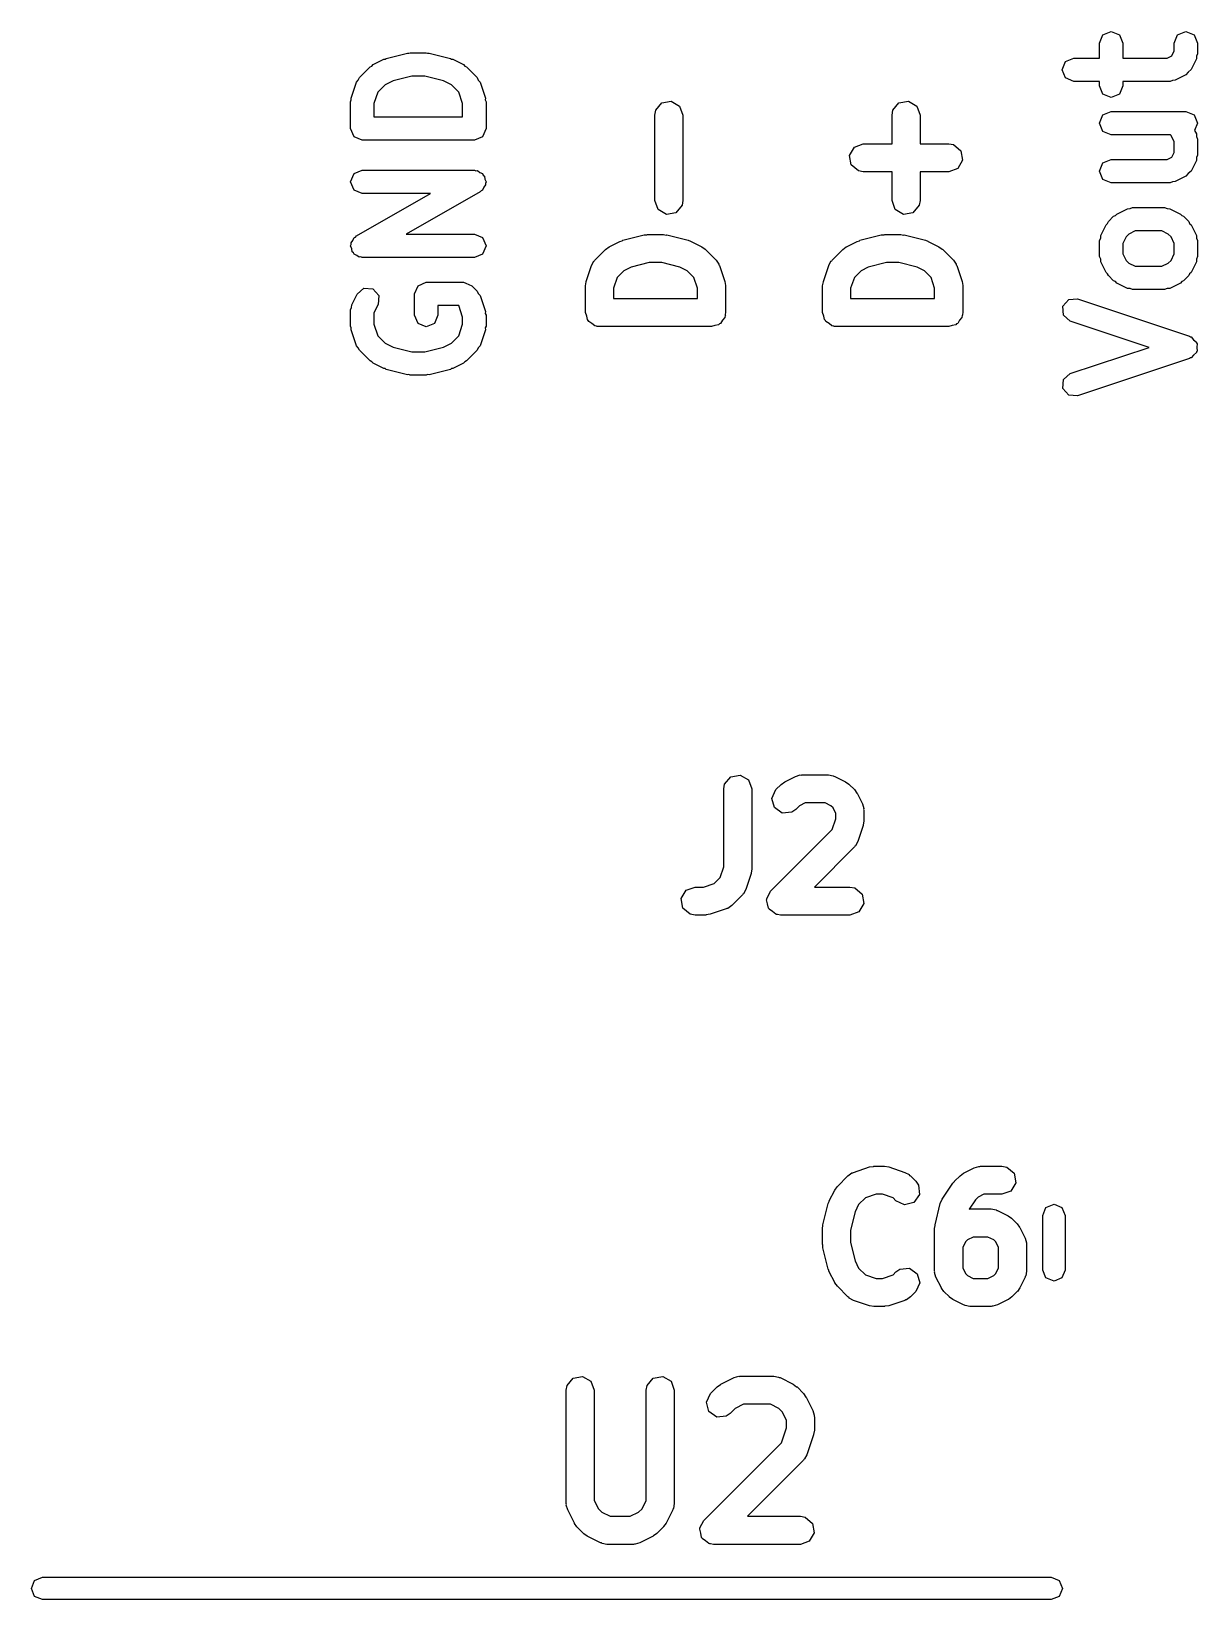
# Model space of a CAD drawing. Extents: x 83.4 to 116.6, y -116.7 to -83.2.
# Drawn here: x 96.02 to 102.26, y -91.61 to -83.22 of the extents above; entities that cross this region are included whole.
import ezdxf

# ---------------------------------------------------------------- set-up
doc = ezdxf.new("R2010")
doc.units = 0
doc.layers.add('BLACK', color=7, linetype='CONTINUOUS')

msp = doc.modelspace()

# ---------------------------------------------------------------- linework, layer by layer
at = {"layer": 'BLACK', "linetype": 'CONTINUOUS'}
for p, q in [((101.737, -83.2799), (101.755, -83.2357)), ((101.755, -83.2357), (101.799, -83.2174)), ((101.799, -83.2174), (101.844, -83.2357)), ((101.844, -83.2357), (101.862, -83.2799)), ((102.137, -83.2799), (102.155, -83.2357)), ((102.155, -83.2357), (102.199, -83.2174)), ((102.199, -83.2174), (102.244, -83.2357)), ((102.244, -83.2357), (102.262, -83.2799)), ((97.9171, -83.3621), (98.0314, -83.3335)), ((98.0314, -83.3335), (98.0393, -83.3347)), ((98.0393, -83.3347), (98.0466, -83.3317)), ((98.0466, -83.3317), (98.1323, -83.3317)), ((98.1323, -83.3317), (98.1396, -83.3347)), ((98.1396, -83.3347), (98.1475, -83.3335)), ((98.1475, -83.3335), (98.2618, -83.3621)), ((101.737, -83.3602), (101.737, -83.2799)), ((101.862, -83.2799), (101.862, -83.3602)), ((102.124, -83.3476), (102.137, -83.3223)), ((102.137, -83.3223), (102.137, -83.2799)), ((102.262, -83.337), (102.256, -83.3505)), ((102.262, -83.2799), (102.262, -83.337)), ((97.7738, -83.4643), (97.831, -83.4071)), ((97.831, -83.4071), (97.8405, -83.4032)), ((97.8405, -83.4032), (97.8472, -83.3954)), ((97.8472, -83.3954), (97.9044, -83.3668)), ((97.9044, -83.3668), (97.9114, -83.3663)), ((97.9114, -83.3663), (97.9171, -83.3621)), ((98.2618, -83.3621), (98.2675, -83.3663)), ((98.2675, -83.3663), (98.2745, -83.3668)), ((98.2745, -83.3668), (98.3317, -83.3954)), ((98.3317, -83.3954), (98.3384, -83.4032)), ((98.3384, -83.4032), (98.3479, -83.4071)), ((98.3479, -83.4071), (98.4051, -83.4643)), ((101.537, -83.4227), (101.555, -83.3785)), ((101.555, -83.4669), (101.537, -83.4227)), ((101.555, -83.3785), (101.599, -83.3602)), ((101.599, -83.3602), (101.737, -83.3602)), ((101.862, -83.3602), (102.099, -83.3602)), ((102.099, -83.3602), (102.124, -83.3476)), ((102.227, -83.4221), (102.212, -83.4351)), ((102.255, -83.365), (102.227, -83.4221)), ((102.256, -83.3505), (102.255, -83.365)), ((97.7302, -83.5744), (97.7587, -83.4887)), ((97.7587, -83.4887), (97.7683, -83.4777)), ((97.7683, -83.4777), (97.7738, -83.4643)), ((97.9122, -83.5027), (97.8726, -83.5422)), ((97.9541, -83.4817), (97.9122, -83.5027)), ((98.0543, -83.4567), (97.9541, -83.4817)), ((98.1246, -83.4567), (98.0543, -83.4567)), ((98.2248, -83.4817), (98.1246, -83.4567)), ((98.2667, -83.5027), (98.2248, -83.4817)), ((98.3063, -83.5422), (98.2667, -83.5027)), ((98.4051, -83.4643), (98.4106, -83.4777)), ((98.4106, -83.4777), (98.4202, -83.4887)), ((98.4202, -83.4887), (98.4487, -83.5744)), ((101.599, -83.4852), (101.555, -83.4669)), ((101.737, -83.4852), (101.599, -83.4852)), ((101.737, -83.5084), (101.737, -83.4852)), ((102.114, -83.4852), (101.862, -83.4852)), ((101.862, -83.4852), (101.862, -83.5084)), ((102.127, -83.4797), (102.114, -83.4852)), ((102.142, -83.4786), (102.127, -83.4797)), ((102.199, -83.4501), (102.142, -83.4786)), ((102.212, -83.4351), (102.199, -83.4501)), ((97.727, -83.5942), (97.7309, -83.5847)), ((97.7309, -83.5847), (97.7302, -83.5744)), ((97.8726, -83.5422), (97.852, -83.6043)), ((98.327, -83.6043), (98.3063, -83.5422)), ((98.4487, -83.5744), (98.448, -83.5847)), ((98.448, -83.5847), (98.452, -83.5942)), ((101.755, -83.5526), (101.737, -83.5084)), ((101.799, -83.5709), (101.755, -83.5526)), ((101.844, -83.5526), (101.799, -83.5709)), ((101.862, -83.5084), (101.844, -83.5526)), ((97.727, -83.737), (97.727, -83.5942)), ((97.852, -83.6043), (97.852, -83.6745)), ((97.852, -83.6745), (98.327, -83.6745)), ((98.327, -83.6745), (98.327, -83.6043)), ((98.452, -83.5942), (98.452, -83.737)), ((99.3559, -83.6656), (99.3604, -83.6399)), ((99.3559, -84.1227), (99.3559, -83.6656)), ((99.3604, -83.6399), (99.3934, -83.6006)), ((99.3934, -83.6006), (99.4439, -83.5917)), ((99.4439, -83.5917), (99.4883, -83.6174)), ((99.4883, -83.6174), (99.5059, -83.6656)), ((99.5059, -83.6656), (99.5059, -84.1227)), ((100.626, -83.6656), (100.63, -83.6399)), ((100.626, -83.8192), (100.626, -83.6656)), ((100.63, -83.6399), (100.663, -83.6006)), ((100.663, -83.6006), (100.714, -83.5917)), ((100.714, -83.5917), (100.758, -83.6174)), ((100.758, -83.6174), (100.776, -83.6656)), ((100.776, -83.6656), (100.776, -83.8192)), ((101.737, -83.7084), (101.755, -83.6643)), ((101.755, -83.6643), (101.799, -83.6459)), ((101.799, -83.6459), (102.199, -83.6459)), ((102.199, -83.6459), (102.244, -83.6643)), ((102.244, -83.6643), (102.262, -83.7084)), ((97.7453, -83.7812), (97.727, -83.737)), ((98.452, -83.737), (98.4336, -83.7812)), ((101.755, -83.7526), (101.737, -83.7084)), ((101.799, -83.7709), (101.755, -83.7526)), ((102.262, -83.7084), (102.246, -83.7473)), ((102.246, -83.7473), (102.255, -83.7662)), ((97.7895, -83.7995), (97.7453, -83.7812)), ((98.3895, -83.7995), (97.7895, -83.7995)), ((98.4336, -83.7812), (98.3895, -83.7995)), ((100.398, -83.8811), (100.424, -83.8367)), ((100.424, -83.8367), (100.472, -83.8192)), ((100.472, -83.8192), (100.626, -83.8192)), ((100.776, -83.8192), (100.929, -83.8192)), ((100.929, -83.8192), (100.955, -83.8237)), ((100.955, -83.8237), (100.994, -83.8567)), ((102.116, -83.7709), (101.799, -83.7709)), ((102.12, -83.774), (102.116, -83.7709)), ((102.137, -83.8089), (102.12, -83.774)), ((102.137, -83.8651), (102.137, -83.8089)), ((102.255, -83.7662), (102.256, -83.7807)), ((102.256, -83.7807), (102.262, -83.7942)), ((102.262, -83.7942), (102.262, -83.8799)), ((100.407, -83.9317), (100.398, -83.8811)), ((101.003, -83.9072), (100.978, -83.9516)), ((100.994, -83.8567), (101.003, -83.9072)), ((101.737, -83.9656), (101.755, -83.9214)), ((101.755, -83.9214), (101.799, -83.9031)), ((101.799, -83.9031), (102.099, -83.9031)), ((102.099, -83.9031), (102.124, -83.8904)), ((102.124, -83.8904), (102.137, -83.8651)), ((102.255, -83.9078), (102.227, -83.965)), ((102.256, -83.8933), (102.255, -83.9078)), ((102.262, -83.8799), (102.256, -83.8933)), ((97.727, -84.0227), (97.7453, -83.9785)), ((97.7453, -83.9785), (97.7895, -83.9602)), ((97.7895, -83.9602), (98.3895, -83.9602)), ((98.3895, -83.9602), (98.3974, -83.9635)), ((98.3974, -83.9635), (98.4059, -83.9624)), ((98.4059, -83.9624), (98.4187, -83.9723)), ((98.4187, -83.9723), (98.4336, -83.9785)), ((98.4336, -83.9785), (98.4369, -83.9865)), ((98.4369, -83.9865), (98.4437, -83.9917)), ((98.4437, -83.9917), (98.4458, -84.0078)), ((98.4458, -84.0078), (98.452, -84.0227)), ((100.447, -83.9646), (100.407, -83.9317)), ((100.472, -83.9692), (100.447, -83.9646)), ((100.626, -83.9692), (100.472, -83.9692)), ((100.626, -84.1227), (100.626, -83.9692)), ((100.929, -83.9692), (100.776, -83.9692)), ((100.776, -83.9692), (100.776, -84.1227)), ((100.978, -83.9516), (100.929, -83.9692)), ((101.755, -84.0098), (101.737, -83.9656)), ((101.799, -84.0281), (101.755, -84.0098)), ((102.199, -83.9929), (102.142, -84.0215)), ((102.212, -83.978), (102.199, -83.9929)), ((102.227, -83.965), (102.212, -83.978)), ((97.7453, -84.0669), (97.727, -84.0227)), ((97.7895, -84.0852), (97.7453, -84.0669)), ((97.7584, -84.3113), (98.1541, -84.0852)), ((98.1541, -84.0852), (97.7895, -84.0852)), ((98.4205, -84.077), (98.0248, -84.3031)), ((98.4257, -84.0702), (98.4205, -84.077)), ((98.4336, -84.0669), (98.4257, -84.0702)), ((98.4398, -84.052), (98.4336, -84.0669)), ((98.4497, -84.0392), (98.4398, -84.052)), ((98.452, -84.0227), (98.4487, -84.0307)), ((98.4487, -84.0307), (98.4497, -84.0392)), ((102.114, -84.0281), (101.799, -84.0281)), ((102.127, -84.0225), (102.114, -84.0281)), ((102.142, -84.0215), (102.127, -84.0225)), ((99.3734, -84.1709), (99.3559, -84.1227)), ((99.4179, -84.1966), (99.3734, -84.1709)), ((99.5014, -84.1484), (99.4684, -84.1877)), ((99.5059, -84.1227), (99.5014, -84.1484)), ((100.643, -84.1709), (100.626, -84.1227)), ((100.688, -84.1966), (100.643, -84.1709)), ((100.771, -84.1484), (100.738, -84.1877)), ((100.776, -84.1227), (100.771, -84.1484)), ((101.829, -84.1954), (101.886, -84.1668)), ((101.886, -84.1668), (101.9, -84.1658)), ((101.9, -84.1658), (101.914, -84.1602)), ((101.914, -84.1602), (102.085, -84.1602)), ((102.085, -84.1602), (102.099, -84.1658)), ((102.099, -84.1658), (102.113, -84.1668)), ((102.113, -84.1668), (102.17, -84.1954)), ((99.4684, -84.1877), (99.4179, -84.1966)), ((100.738, -84.1877), (100.688, -84.1966)), ((101.744, -84.3091), (101.772, -84.2519)), ((101.772, -84.2519), (101.78, -84.2452)), ((101.78, -84.2452), (101.784, -84.2357)), ((101.784, -84.2357), (101.812, -84.2071)), ((101.812, -84.2071), (101.822, -84.2032)), ((101.822, -84.2032), (101.829, -84.1954)), ((102.17, -84.1954), (102.177, -84.2032)), ((102.177, -84.2032), (102.187, -84.2071)), ((102.187, -84.2071), (102.215, -84.2357)), ((102.215, -84.2357), (102.219, -84.2452)), ((102.219, -84.2452), (102.227, -84.2519)), ((102.227, -84.2519), (102.255, -84.3091)), ((97.7292, -84.3491), (97.7391, -84.3364)), ((97.7391, -84.3364), (97.7453, -84.3214)), ((97.7453, -84.3214), (97.7532, -84.3181)), ((97.7532, -84.3181), (97.7584, -84.3113)), ((98.0248, -84.3031), (98.3895, -84.3031)), ((98.3895, -84.3031), (98.4336, -84.3214)), ((98.4336, -84.3214), (98.452, -84.3656)), ((99.1116, -84.3699), (99.1688, -84.3414)), ((99.1688, -84.3414), (99.1812, -84.3377)), ((99.1812, -84.3377), (99.1841, -84.3357)), ((99.1841, -84.3357), (99.2984, -84.3071)), ((99.2984, -84.3071), (99.3133, -84.3061)), ((99.3133, -84.3061), (99.3166, -84.3049)), ((99.3166, -84.3049), (99.4023, -84.3049)), ((99.4023, -84.3049), (99.417, -84.3075)), ((99.417, -84.3075), (99.4205, -84.3071)), ((99.4205, -84.3071), (99.5348, -84.3357)), ((99.5348, -84.3357), (99.5466, -84.341)), ((99.5466, -84.341), (99.5501, -84.3414)), ((99.5501, -84.3414), (99.6073, -84.3699)), ((100.382, -84.3699), (100.439, -84.3414)), ((100.439, -84.3414), (100.451, -84.3377)), ((100.451, -84.3377), (100.454, -84.3357)), ((100.454, -84.3357), (100.568, -84.3071)), ((100.568, -84.3071), (100.583, -84.3061)), ((100.583, -84.3061), (100.587, -84.3049)), ((100.587, -84.3049), (100.672, -84.3049)), ((100.672, -84.3049), (100.687, -84.3075)), ((100.687, -84.3075), (100.69, -84.3071)), ((100.69, -84.3071), (100.805, -84.3357)), ((100.805, -84.3357), (100.817, -84.341)), ((100.817, -84.341), (100.82, -84.3414)), ((100.82, -84.3414), (100.877, -84.3699)), ((101.737, -84.337), (101.743, -84.3236)), ((101.737, -84.4227), (101.737, -84.337)), ((101.743, -84.3236), (101.744, -84.3091)), ((101.879, -84.3169), (101.862, -84.3518)), ((101.894, -84.3027), (101.879, -84.3169)), ((101.928, -84.2852), (101.894, -84.3027)), ((102.07, -84.2852), (101.928, -84.2852)), ((102.105, -84.3027), (102.07, -84.2852)), ((102.12, -84.3169), (102.105, -84.3027)), ((102.137, -84.3518), (102.12, -84.3169)), ((102.255, -84.3091), (102.256, -84.3236)), ((102.256, -84.3236), (102.262, -84.337)), ((102.262, -84.337), (102.262, -84.4227)), ((97.727, -84.3656), (97.7302, -84.3577)), ((97.7331, -84.3805), (97.727, -84.3656)), ((97.7302, -84.3577), (97.7292, -84.3491)), ((97.7352, -84.3966), (97.7331, -84.3805)), ((97.742, -84.4019), (97.7352, -84.3966)), ((97.7453, -84.4098), (97.742, -84.4019)), ((97.7602, -84.416), (97.7453, -84.4098)), ((97.773, -84.4259), (97.7602, -84.416)), ((97.7815, -84.4248), (97.773, -84.4259)), ((97.7895, -84.4281), (97.7815, -84.4248)), ((98.3895, -84.4281), (97.7895, -84.4281)), ((98.4336, -84.4098), (98.3895, -84.4281)), ((98.452, -84.3656), (98.4336, -84.4098)), ((99.035, -84.4411), (99.0921, -84.384)), ((99.0921, -84.384), (99.1105, -84.3711)), ((99.1105, -84.3711), (99.1116, -84.3699)), ((99.6073, -84.3699), (99.6253, -84.3833)), ((99.6253, -84.3833), (99.6268, -84.384)), ((99.6268, -84.384), (99.6839, -84.4411)), ((100.305, -84.4411), (100.362, -84.384)), ((100.362, -84.384), (100.38, -84.3711)), ((100.38, -84.3711), (100.382, -84.3699)), ((100.877, -84.3699), (100.895, -84.3833)), ((100.895, -84.3833), (100.897, -84.384)), ((100.897, -84.384), (100.954, -84.4411)), ((101.743, -84.4362), (101.737, -84.4227)), ((101.862, -84.3518), (101.862, -84.408)), ((101.862, -84.408), (101.879, -84.4429)), ((102.12, -84.4429), (102.137, -84.408)), ((102.137, -84.408), (102.137, -84.3518)), ((102.262, -84.4227), (102.256, -84.4362)), ((98.9883, -84.5562), (99.0169, -84.4704)), ((99.0169, -84.4704), (99.0293, -84.4475)), ((99.0293, -84.4475), (99.0331, -84.4452)), ((99.0331, -84.4452), (99.035, -84.4411)), ((99.1896, -84.4987), (99.1536, -84.5347)), ((99.2285, -84.4792), (99.1896, -84.4987)), ((99.3258, -84.4549), (99.2285, -84.4792)), ((99.3931, -84.4549), (99.3258, -84.4549)), ((99.4904, -84.4792), (99.3931, -84.4549)), ((99.5293, -84.4987), (99.4904, -84.4792)), ((99.5653, -84.5347), (99.5293, -84.4987)), ((99.6839, -84.4411), (99.6989, -84.4625)), ((99.6989, -84.4625), (99.6992, -84.4669)), ((99.6992, -84.4669), (99.702, -84.4704)), ((99.702, -84.4704), (99.7306, -84.5562)), ((100.258, -84.5562), (100.287, -84.4704)), ((100.287, -84.4704), (100.299, -84.4475)), ((100.299, -84.4475), (100.303, -84.4452)), ((100.303, -84.4452), (100.305, -84.4411)), ((100.46, -84.4987), (100.424, -84.5347)), ((100.498, -84.4792), (100.46, -84.4987)), ((100.596, -84.4549), (100.498, -84.4792)), ((100.663, -84.4549), (100.596, -84.4549)), ((100.76, -84.4792), (100.663, -84.4549)), ((100.799, -84.4987), (100.76, -84.4792)), ((100.835, -84.5347), (100.799, -84.4987)), ((100.954, -84.4411), (100.969, -84.4625)), ((100.969, -84.4625), (100.969, -84.4669)), ((100.969, -84.4669), (100.972, -84.4704)), ((100.972, -84.4704), (101.001, -84.5562)), ((101.744, -84.4507), (101.743, -84.4362)), ((101.772, -84.5078), (101.744, -84.4507)), ((101.78, -84.5146), (101.772, -84.5078)), ((101.879, -84.4429), (101.894, -84.4571)), ((101.894, -84.4571), (101.928, -84.4745)), ((101.928, -84.4745), (102.07, -84.4745)), ((102.07, -84.4745), (102.105, -84.4571)), ((102.105, -84.4571), (102.12, -84.4429)), ((102.227, -84.5078), (102.219, -84.5146)), ((102.255, -84.4507), (102.227, -84.5078)), ((102.256, -84.4362), (102.255, -84.4507)), ((97.7621, -84.6234), (97.7983, -84.592)), ((97.7983, -84.592), (97.846, -84.5954)), ((97.846, -84.5954), (97.8773, -84.6315)), ((98.0698, -84.6227), (98.0881, -84.5785)), ((98.0881, -84.5785), (98.1323, -84.5602)), ((98.1323, -84.5602), (98.3323, -84.5602)), ((98.3323, -84.5602), (98.3437, -84.565)), ((98.3437, -84.565), (98.3765, -84.5785)), ((98.3765, -84.5785), (98.4051, -84.6071)), ((98.9845, -84.5799), (98.9883, -84.5578)), ((98.9845, -84.7227), (98.9845, -84.5799)), ((98.9883, -84.5578), (98.9883, -84.5562)), ((99.1536, -84.5347), (99.1345, -84.5921)), ((99.1345, -84.5921), (99.1345, -84.6477)), ((99.5845, -84.592), (99.5653, -84.5347)), ((99.5845, -84.6477), (99.5845, -84.592)), ((99.7306, -84.5562), (99.7339, -84.5783)), ((99.7339, -84.5783), (99.7345, -84.5799)), ((99.7345, -84.5799), (99.7345, -84.7227)), ((100.254, -84.5799), (100.258, -84.5578)), ((100.254, -84.7227), (100.254, -84.5799)), ((100.258, -84.5578), (100.258, -84.5562)), ((100.424, -84.5347), (100.404, -84.5921)), ((100.404, -84.5921), (100.404, -84.6477)), ((100.854, -84.592), (100.835, -84.5347)), ((100.854, -84.6477), (100.854, -84.592)), ((101.001, -84.5562), (101.004, -84.5783)), ((101.004, -84.5783), (101.004, -84.5799)), ((101.004, -84.5799), (101.004, -84.7227)), ((101.784, -84.5241), (101.78, -84.5146)), ((101.812, -84.5526), (101.784, -84.5241)), ((101.822, -84.5566), (101.812, -84.5526)), ((101.829, -84.5644), (101.822, -84.5566)), ((101.886, -84.5929), (101.829, -84.5644)), ((101.9, -84.594), (101.886, -84.5929)), ((101.914, -84.5995), (101.9, -84.594)), ((102.099, -84.594), (102.085, -84.5995)), ((102.113, -84.5929), (102.099, -84.594)), ((102.17, -84.5644), (102.113, -84.5929)), ((102.177, -84.5566), (102.17, -84.5644)), ((102.187, -84.5526), (102.177, -84.5566)), ((102.215, -84.5241), (102.187, -84.5526)), ((102.219, -84.5146), (102.215, -84.5241)), ((97.7325, -84.695), (97.7335, -84.6805)), ((97.7335, -84.6805), (97.7621, -84.6234)), ((97.8739, -84.6793), (97.852, -84.7232)), ((97.8773, -84.6315), (97.8739, -84.6793)), ((98.0698, -84.737), (98.0698, -84.6227)), ((98.4051, -84.6071), (98.4106, -84.6206)), ((98.4106, -84.6206), (98.4202, -84.6315)), ((98.4202, -84.6315), (98.4487, -84.7173)), ((99.1345, -84.6477), (99.5845, -84.6477)), ((100.404, -84.6477), (100.854, -84.6477)), ((101.54, -84.6887), (101.572, -84.6525)), ((101.572, -84.6525), (101.619, -84.6492)), ((101.619, -84.6492), (102.219, -84.8492)), ((102.085, -84.5995), (101.914, -84.5995)), ((97.727, -84.7084), (97.7325, -84.695)), ((97.727, -84.7942), (97.727, -84.7084)), ((97.852, -84.7232), (97.852, -84.784)), ((98.0881, -84.7812), (98.0698, -84.737)), ((98.1948, -84.737), (98.1765, -84.7812)), ((98.3063, -84.6852), (98.1948, -84.6852)), ((98.1948, -84.6852), (98.1948, -84.737)), ((98.327, -84.7472), (98.3063, -84.6852)), ((98.327, -84.784), (98.327, -84.7472)), ((98.4487, -84.7173), (98.448, -84.7275)), ((98.448, -84.7275), (98.452, -84.737)), ((98.452, -84.737), (98.452, -84.7942)), ((98.9911, -84.741), (98.9845, -84.7227)), ((98.9945, -84.7602), (98.9911, -84.741)), ((98.9997, -84.7646), (98.9945, -84.7602)), ((99.002, -84.7709), (98.9997, -84.7646)), ((99.7174, -84.7633), (99.7077, -84.7802)), ((99.7299, -84.7484), (99.7174, -84.7633)), ((99.7316, -84.7386), (99.7299, -84.7484)), ((99.7333, -84.7358), (99.7316, -84.7386)), ((99.7345, -84.7227), (99.7327, -84.7325)), ((99.7327, -84.7325), (99.7333, -84.7358)), ((100.261, -84.741), (100.254, -84.7227)), ((100.264, -84.7602), (100.261, -84.741)), ((100.27, -84.7646), (100.264, -84.7602)), ((100.272, -84.7709), (100.27, -84.7646)), ((100.987, -84.7633), (100.978, -84.7802)), ((101, -84.7484), (100.987, -84.7633)), ((101.002, -84.7386), (101, -84.7484)), ((101.003, -84.7358), (101.002, -84.7386)), ((101.004, -84.7227), (101.003, -84.7325)), ((101.003, -84.7325), (101.003, -84.7358)), ((101.544, -84.7364), (101.54, -84.6887)), ((101.58, -84.7677), (101.544, -84.7364)), ((97.7309, -84.8037), (97.727, -84.7942)), ((97.7302, -84.8139), (97.7309, -84.8037)), ((97.7587, -84.8996), (97.7302, -84.8139)), ((97.852, -84.784), (97.8726, -84.8461)), ((97.8726, -84.8461), (97.9122, -84.8857)), ((98.1323, -84.7995), (98.0881, -84.7812)), ((98.1765, -84.7812), (98.1323, -84.7995)), ((98.2667, -84.8857), (98.3063, -84.8461)), ((98.3063, -84.8461), (98.327, -84.784)), ((98.4487, -84.8139), (98.4202, -84.8996)), ((98.452, -84.7942), (98.448, -84.8037)), ((98.448, -84.8037), (98.4487, -84.8139)), ((99.0189, -84.7807), (99.002, -84.7709)), ((99.0338, -84.7932), (99.0189, -84.7807)), ((99.0435, -84.7949), (99.0338, -84.7932)), ((99.0464, -84.7966), (99.0435, -84.7949)), ((99.0497, -84.796), (99.0464, -84.7966)), ((99.0595, -84.7977), (99.0497, -84.796)), ((99.6595, -84.7977), (99.0595, -84.7977)), ((99.6778, -84.7911), (99.6595, -84.7977)), ((99.697, -84.7877), (99.6778, -84.7911)), ((99.7013, -84.7825), (99.697, -84.7877)), ((99.7077, -84.7802), (99.7013, -84.7825)), ((100.289, -84.7807), (100.272, -84.7709)), ((100.304, -84.7932), (100.289, -84.7807)), ((100.314, -84.7949), (100.304, -84.7932)), ((100.316, -84.7966), (100.314, -84.7949)), ((100.32, -84.796), (100.316, -84.7966)), ((100.329, -84.7977), (100.32, -84.796)), ((100.929, -84.7977), (100.329, -84.7977)), ((100.948, -84.7911), (100.929, -84.7977)), ((100.967, -84.7877), (100.948, -84.7911)), ((100.971, -84.7825), (100.967, -84.7877)), ((100.978, -84.7802), (100.971, -84.7825)), ((102.002, -84.9085), (101.58, -84.7677)), ((102.219, -84.8492), (102.223, -84.8522)), ((97.7683, -84.9106), (97.7587, -84.8996)), ((97.7738, -84.9241), (97.7683, -84.9106)), ((97.831, -84.9812), (97.7738, -84.9241)), ((97.9122, -84.8857), (97.9541, -84.9066)), ((97.9541, -84.9066), (98.0543, -84.9317)), ((98.0543, -84.9317), (98.1246, -84.9317)), ((98.1246, -84.9317), (98.2248, -84.9066)), ((98.2248, -84.9066), (98.2667, -84.8857)), ((98.4051, -84.9241), (98.3479, -84.9812)), ((98.4106, -84.9106), (98.4051, -84.9241)), ((98.4202, -84.8996), (98.4106, -84.9106)), ((101.58, -85.0492), (102.002, -84.9085)), ((102.223, -84.8522), (102.227, -84.8525)), ((102.227, -84.8525), (102.24, -84.8675)), ((102.24, -84.8675), (102.255, -84.8805)), ((102.255, -84.8805), (102.256, -84.8852)), ((102.256, -84.9317), (102.255, -84.9364)), ((102.256, -84.8852), (102.259, -84.8887)), ((102.259, -84.9282), (102.256, -84.9317)), ((102.259, -84.8887), (102.257, -84.9085)), ((102.257, -84.9085), (102.259, -84.9282)), ((97.8405, -84.9852), (97.831, -84.9812)), ((97.8472, -84.9929), (97.8405, -84.9852)), ((97.9044, -85.0215), (97.8472, -84.9929)), ((98.3317, -84.9929), (98.2745, -85.0215)), ((98.3384, -84.9852), (98.3317, -84.9929)), ((98.3479, -84.9812), (98.3384, -84.9852)), ((102.219, -84.9677), (101.619, -85.1677)), ((102.223, -84.9647), (102.219, -84.9677)), ((102.227, -84.9644), (102.223, -84.9647)), ((102.24, -84.9494), (102.227, -84.9644)), ((102.255, -84.9364), (102.24, -84.9494)), ((97.9114, -85.022), (97.9044, -85.0215)), ((97.9171, -85.0262), (97.9114, -85.022)), ((98.0314, -85.0548), (97.9171, -85.0262)), ((98.0393, -85.0536), (98.0314, -85.0548)), ((98.0466, -85.0567), (98.0393, -85.0536)), ((98.1323, -85.0567), (98.0466, -85.0567)), ((98.1396, -85.0536), (98.1323, -85.0567)), ((98.1475, -85.0548), (98.1396, -85.0536)), ((98.2618, -85.0262), (98.1475, -85.0548)), ((98.2675, -85.022), (98.2618, -85.0262)), ((98.2745, -85.0215), (98.2675, -85.022)), ((101.54, -85.1282), (101.544, -85.0805)), ((101.544, -85.0805), (101.58, -85.0492)), ((101.572, -85.1644), (101.54, -85.1282)), ((101.619, -85.1677), (101.572, -85.1644)), ((99.7625, -87.2065), (99.813, -87.1976)), ((99.813, -87.1976), (99.8575, -87.2232)), ((100.109, -87.2043), (100.134, -87.1969)), ((100.134, -87.1969), (100.139, -87.198)), ((100.139, -87.198), (100.143, -87.1964)), ((100.143, -87.1964), (100.286, -87.1964)), ((100.286, -87.1964), (100.311, -87.201)), ((99.725, -87.2714), (99.7295, -87.2458)), ((99.725, -87.6878), (99.725, -87.2714)), ((99.7295, -87.2458), (99.7625, -87.2065)), ((99.8575, -87.2232), (99.875, -87.2714)), ((99.875, -87.2714), (99.875, -87.7)), ((99.9824, -87.322), (100.004, -87.2755)), ((100.004, -87.2755), (100.033, -87.247)), ((100.033, -87.247), (100.051, -87.2341)), ((100.051, -87.2341), (100.052, -87.2329)), ((100.052, -87.2329), (100.109, -87.2043)), ((100.311, -87.201), (100.315, -87.2038)), ((100.315, -87.2038), (100.319, -87.2043)), ((100.319, -87.2043), (100.376, -87.2329)), ((100.376, -87.2329), (100.394, -87.2463)), ((100.394, -87.2463), (100.396, -87.247)), ((100.396, -87.247), (100.424, -87.2755)), ((100.424, -87.2755), (100.437, -87.2939)), ((99.9957, -87.3716), (99.9824, -87.322)), ((100.13, -87.3616), (100.11, -87.3816)), ((100.161, -87.3464), (100.13, -87.3616)), ((100.268, -87.3464), (100.161, -87.3464)), ((100.298, -87.3616), (100.268, -87.3464)), ((100.31, -87.373), (100.298, -87.3616)), ((100.437, -87.2939), (100.439, -87.295)), ((100.439, -87.295), (100.467, -87.3522)), ((100.467, -87.3522), (100.475, -87.3771)), ((100.038, -87.401), (99.9957, -87.3716)), ((100.089, -87.3965), (100.038, -87.401)), ((100.11, -87.3816), (100.089, -87.3965)), ((100.306, -87.4881), (100.325, -87.4307)), ((100.325, -87.4034), (100.31, -87.373)), ((100.325, -87.4307), (100.325, -87.4034)), ((100.475, -87.4429), (100.471, -87.4649)), ((100.475, -87.3771), (100.473, -87.3815)), ((100.473, -87.3815), (100.475, -87.3857)), ((100.475, -87.3857), (100.475, -87.4429)), ((99.9755, -87.8184), (100.306, -87.4881)), ((100.471, -87.4666), (100.443, -87.5523)), ((100.471, -87.4649), (100.471, -87.4666)), ((100.424, -87.5816), (100.21, -87.7964)), ((100.426, -87.5775), (100.424, -87.5816)), ((100.43, -87.5752), (100.426, -87.5775)), ((100.443, -87.5523), (100.43, -87.5752)), ((99.7059, -87.7452), (99.725, -87.6878)), ((99.875, -87.7), (99.8711, -87.7221)), ((99.6164, -87.7964), (99.6738, -87.7773)), ((99.6738, -87.7773), (99.7059, -87.7452)), ((99.8712, -87.7237), (99.8426, -87.8094)), ((99.8711, -87.7221), (99.8712, -87.7237)), ((99.4976, -87.8584), (99.5232, -87.814)), ((99.5065, -87.9089), (99.4976, -87.8584)), ((99.5232, -87.814), (99.5714, -87.7964)), ((99.5714, -87.7964), (99.6164, -87.7964)), ((99.8245, -87.8387), (99.7673, -87.8959)), ((99.8264, -87.8347), (99.8245, -87.8387)), ((99.8302, -87.8323), (99.8264, -87.8347)), ((99.8426, -87.8094), (99.8302, -87.8323)), ((99.9539, -87.8649), (99.9553, -87.8618)), ((99.9597, -87.8867), (99.9539, -87.8649)), ((99.9547, -87.8584), (99.966, -87.8388)), ((99.9553, -87.8618), (99.9547, -87.8584)), ((99.966, -87.8388), (99.9755, -87.8184)), ((100.21, -87.7964), (100.4, -87.7964)), ((100.4, -87.7964), (100.426, -87.801)), ((100.426, -87.801), (100.465, -87.8339)), ((100.465, -87.8339), (100.474, -87.8845)), ((99.5458, -87.9419), (99.5065, -87.9089)), ((99.5714, -87.9464), (99.5458, -87.9419)), ((99.6286, -87.9464), (99.5714, -87.9464)), ((99.6301, -87.9459), (99.6286, -87.9464)), ((99.6523, -87.9426), (99.6301, -87.9459)), ((99.738, -87.914), (99.6523, -87.9426)), ((99.7415, -87.9112), (99.738, -87.914)), ((99.746, -87.9108), (99.7415, -87.9112)), ((99.7673, -87.8959), (99.746, -87.9108)), ((99.9636, -87.9089), (99.9597, -87.8867)), ((99.9662, -87.9111), (99.9636, -87.9089)), ((99.9671, -87.9144), (99.9662, -87.9111)), ((99.9856, -87.9274), (99.9671, -87.9144)), ((100.003, -87.9419), (99.9856, -87.9274)), ((100.008, -87.9427), (100.003, -87.9419)), ((100.009, -87.9439), (100.008, -87.9427)), ((100.012, -87.9436), (100.009, -87.9439)), ((100.029, -87.9464), (100.012, -87.9436)), ((100.4, -87.9464), (100.029, -87.9464)), ((100.448, -87.9289), (100.4, -87.9464)), ((100.474, -87.8845), (100.448, -87.9289)), ((100.419, -89.3234), (100.505, -89.2948)), ((100.505, -89.2948), (100.527, -89.2915)), ((100.527, -89.2915), (100.529, -89.2909)), ((100.529, -89.2909), (100.586, -89.2909)), ((100.586, -89.2909), (100.608, -89.2948)), ((100.608, -89.2948), (100.609, -89.2948)), ((100.609, -89.2948), (100.695, -89.3234)), ((101.066, -89.2989), (101.091, -89.2914)), ((101.091, -89.2914), (101.096, -89.2925)), ((101.096, -89.2925), (101.1, -89.2909)), ((101.1, -89.2909), (101.214, -89.2909)), ((101.214, -89.2909), (101.24, -89.2955)), ((101.24, -89.2955), (101.279, -89.3284)), ((100.333, -89.3986), (100.39, -89.3415)), ((100.39, -89.3415), (100.411, -89.3265)), ((100.411, -89.3265), (100.416, -89.3261)), ((100.416, -89.3261), (100.419, -89.3234)), ((100.695, -89.3234), (100.718, -89.3358)), ((100.718, -89.3358), (100.72, -89.3396)), ((100.72, -89.3396), (100.724, -89.3415)), ((100.724, -89.3415), (100.753, -89.37)), ((100.753, -89.37), (100.768, -89.3914)), ((100.895, -89.4672), (100.952, -89.3815)), ((100.952, -89.3815), (100.96, -89.3732)), ((100.96, -89.3732), (100.961, -89.37)), ((100.961, -89.37), (100.99, -89.3415)), ((100.99, -89.3415), (101.008, -89.3286)), ((101.008, -89.3286), (101.009, -89.3274)), ((101.009, -89.3274), (101.066, -89.2989)), ((101.288, -89.379), (101.262, -89.4234)), ((101.279, -89.3284), (101.288, -89.379)), ((100.29, -89.4753), (100.319, -89.4181)), ((100.319, -89.4181), (100.332, -89.4001)), ((100.332, -89.4001), (100.333, -89.3986)), ((100.483, -89.4601), (100.447, -89.4961)), ((100.541, -89.4409), (100.483, -89.4601)), ((100.574, -89.4409), (100.541, -89.4409)), ((100.631, -89.4601), (100.574, -89.4409)), ((100.647, -89.4761), (100.631, -89.4601)), ((100.772, -89.4425), (100.743, -89.4845)), ((100.768, -89.3914), (100.772, -89.4425)), ((101.087, -89.4561), (101.073, -89.4709)), ((101.118, -89.4409), (101.087, -89.4561)), ((101.214, -89.4409), (101.118, -89.4409)), ((101.262, -89.4234), (101.214, -89.4409)), ((100.256, -89.6049), (100.284, -89.4906)), ((100.284, -89.4906), (100.29, -89.4788)), ((100.29, -89.4788), (100.29, -89.4753)), ((100.428, -89.535), (100.404, -89.6323)), ((100.447, -89.4961), (100.428, -89.535)), ((100.693, -89.4978), (100.647, -89.4761)), ((100.743, -89.4845), (100.693, -89.4978)), ((100.856, -89.6049), (100.884, -89.4906)), ((100.884, -89.4906), (100.895, -89.4676)), ((100.895, -89.4676), (100.895, -89.4672)), ((101.073, -89.4709), (101.039, -89.5208)), ((101.039, -89.5208), (101.043, -89.5195)), ((101.043, -89.5195), (101.157, -89.5195)), ((101.157, -89.5195), (101.183, -89.524)), ((101.183, -89.524), (101.186, -89.5269)), ((101.186, -89.5269), (101.191, -89.5274)), ((101.191, -89.5274), (101.248, -89.556)), ((101.433, -89.5537), (101.45, -89.5113)), ((101.45, -89.5113), (101.493, -89.4937)), ((101.493, -89.4937), (101.535, -89.5113)), ((101.535, -89.5113), (101.553, -89.5537)), ((100.254, -89.6231), (100.256, -89.6083)), ((100.254, -89.7088), (100.254, -89.6231)), ((100.256, -89.6083), (100.256, -89.6049)), ((100.404, -89.6323), (100.404, -89.6996)), ((100.854, -89.6231), (100.856, -89.6083)), ((100.854, -89.8517), (100.854, -89.6231)), ((100.856, -89.6083), (100.856, -89.6049)), ((101.248, -89.556), (101.266, -89.5694)), ((101.266, -89.5694), (101.267, -89.57)), ((101.267, -89.57), (101.296, -89.5986)), ((101.296, -89.5986), (101.309, -89.617)), ((101.309, -89.617), (101.31, -89.6181)), ((101.31, -89.6181), (101.339, -89.6753)), ((101.433, -89.8463), (101.433, -89.5537)), ((101.553, -89.5537), (101.553, -89.8463)), ((100.255, -89.7121), (100.254, -89.7088)), ((100.256, -89.727), (100.255, -89.7121)), ((100.404, -89.6996), (100.428, -89.7969)), ((101.019, -89.6961), (101.004, -89.7265)), ((101.03, -89.6847), (101.019, -89.6961)), ((101.061, -89.6695), (101.03, -89.6847)), ((101.139, -89.6695), (101.061, -89.6695)), ((101.17, -89.6847), (101.139, -89.6695)), ((101.181, -89.6961), (101.17, -89.6847)), ((101.196, -89.7265), (101.181, -89.6961)), ((101.339, -89.6753), (101.346, -89.7002)), ((101.346, -89.7002), (101.345, -89.7046)), ((101.345, -89.7046), (101.346, -89.7088)), ((101.346, -89.7088), (101.346, -89.8517)), ((100.284, -89.8413), (100.256, -89.727)), ((100.428, -89.7969), (100.447, -89.8358)), ((101.004, -89.7265), (101.004, -89.8339)), ((101.196, -89.8339), (101.196, -89.7265)), ((100.286, -89.8442), (100.284, -89.8413)), ((100.29, -89.8566), (100.286, -89.8442)), ((100.319, -89.9138), (100.29, -89.8566)), ((100.447, -89.8358), (100.483, -89.8718)), ((100.483, -89.8718), (100.541, -89.8909)), ((100.574, -89.8909), (100.631, -89.8718)), ((100.631, -89.8718), (100.647, -89.8558)), ((100.647, -89.8558), (100.668, -89.8408)), ((100.668, -89.8408), (100.719, -89.8363)), ((100.719, -89.8363), (100.761, -89.8658)), ((100.761, -89.8658), (100.775, -89.9153)), ((100.855, -89.8559), (100.854, -89.8517)), ((100.854, -89.8602), (100.855, -89.8559)), ((100.861, -89.8852), (100.854, -89.8602)), ((100.89, -89.9423), (100.861, -89.8852)), ((101.004, -89.8339), (101.019, -89.8644)), ((101.019, -89.8644), (101.03, -89.8757)), ((101.03, -89.8757), (101.061, -89.8909)), ((101.139, -89.8909), (101.17, -89.8757)), ((101.17, -89.8757), (101.181, -89.8644)), ((101.181, -89.8644), (101.196, -89.8339)), ((101.339, -89.8852), (101.31, -89.9423)), ((101.342, -89.8773), (101.339, -89.8807)), ((101.339, -89.8807), (101.339, -89.8852)), ((101.346, -89.8517), (101.342, -89.8773)), ((101.45, -89.8887), (101.433, -89.8463)), ((101.553, -89.8463), (101.535, -89.8887)), ((100.32, -89.9149), (100.319, -89.9138)), ((100.333, -89.9333), (100.32, -89.9149)), ((100.39, -89.9904), (100.333, -89.9333)), ((100.541, -89.8909), (100.574, -89.8909)), ((100.753, -89.9618), (100.724, -89.9904)), ((100.775, -89.9153), (100.753, -89.9618)), ((100.891, -89.9435), (100.89, -89.9423)), ((100.904, -89.9618), (100.891, -89.9435)), ((100.933, -89.9904), (100.904, -89.9618)), ((101.061, -89.8909), (101.139, -89.8909)), ((101.296, -89.9618), (101.267, -89.9904)), ((101.297, -89.9603), (101.296, -89.9618)), ((101.31, -89.9423), (101.297, -89.9603)), ((101.493, -89.9063), (101.45, -89.8887)), ((101.535, -89.8887), (101.493, -89.9063)), ((100.394, -89.9923), (100.39, -89.9904)), ((100.396, -89.9961), (100.394, -89.9923)), ((100.419, -90.0085), (100.396, -89.9961)), ((100.505, -90.0371), (100.419, -90.0085)), ((100.506, -90.037), (100.505, -90.0371)), ((100.529, -90.0409), (100.506, -90.037)), ((100.586, -90.0409), (100.529, -90.0409)), ((100.587, -90.0404), (100.586, -90.0409)), ((100.609, -90.0371), (100.587, -90.0404)), ((100.695, -90.0085), (100.609, -90.0371)), ((100.699, -90.0057), (100.695, -90.0085)), ((100.703, -90.0053), (100.699, -90.0057)), ((100.724, -89.9904), (100.703, -90.0053)), ((100.934, -89.9911), (100.933, -89.9904)), ((100.952, -90.0044), (100.934, -89.9911)), ((101.009, -90.033), (100.952, -90.0044)), ((101.014, -90.0335), (101.009, -90.033)), ((101.017, -90.0364), (101.014, -90.0335)), ((101.043, -90.0409), (101.017, -90.0364)), ((101.157, -90.0409), (101.043, -90.0409)), ((101.161, -90.0394), (101.157, -90.0409)), ((101.166, -90.0404), (101.161, -90.0394)), ((101.191, -90.033), (101.166, -90.0404)), ((101.248, -90.0044), (101.191, -90.033)), ((101.249, -90.0033), (101.248, -90.0044)), ((101.267, -89.9904), (101.249, -90.0033)), ((98.8814, -90.4893), (98.8859, -90.4636)), ((98.8859, -90.4636), (98.9189, -90.4243)), ((98.9189, -90.4243), (98.9694, -90.4154)), ((98.9694, -90.4154), (99.0138, -90.4411)), ((99.0138, -90.4411), (99.0314, -90.4893)), ((99.3099, -90.4893), (99.3145, -90.4636)), ((99.3145, -90.4636), (99.3474, -90.4243)), ((99.3474, -90.4243), (99.398, -90.4154)), ((99.398, -90.4154), (99.4424, -90.4411)), ((99.4424, -90.4411), (99.4599, -90.4893)), ((99.6533, -90.5077), (99.6891, -90.472)), ((99.6891, -90.472), (99.7074, -90.4591)), ((99.7074, -90.4591), (99.7085, -90.4579)), ((99.7085, -90.4579), (99.78, -90.4222)), ((99.78, -90.4222), (99.8049, -90.4148)), ((99.8049, -90.4148), (99.8093, -90.4158)), ((99.8093, -90.4158), (99.8135, -90.4143)), ((99.8135, -90.4143), (99.9921, -90.4143)), ((99.9921, -90.4143), (100.018, -90.4188)), ((100.018, -90.4188), (100.021, -90.4217)), ((100.021, -90.4217), (100.026, -90.4222)), ((100.026, -90.4222), (100.097, -90.4579)), ((100.097, -90.4579), (100.115, -90.4713)), ((100.115, -90.4713), (100.117, -90.472)), ((100.117, -90.472), (100.152, -90.5077)), ((98.8814, -91.0964), (98.8814, -90.4893)), ((99.0314, -90.4893), (99.0314, -91.0787)), ((99.3099, -91.0787), (99.3099, -90.4893)), ((99.4599, -90.4893), (99.4599, -91.0964)), ((99.6317, -90.5542), (99.6533, -90.5077)), ((99.6449, -90.6037), (99.6317, -90.5542)), ((100.152, -90.5077), (100.165, -90.526)), ((100.165, -90.526), (100.166, -90.5272)), ((100.166, -90.5272), (100.202, -90.5986)), ((99.687, -90.6332), (99.6449, -90.6037)), ((99.7381, -90.6287), (99.687, -90.6332)), ((99.7594, -90.6137), (99.7381, -90.6287)), ((99.7865, -90.5866), (99.7594, -90.6137)), ((99.8312, -90.5643), (99.7865, -90.5866)), ((99.9744, -90.5643), (99.8312, -90.5643)), ((100.019, -90.5866), (99.9744, -90.5643)), ((100.038, -90.6051), (100.019, -90.5866)), ((100.06, -90.6498), (100.038, -90.6051)), ((100.202, -90.5986), (100.209, -90.6236)), ((100.209, -90.6236), (100.208, -90.6279)), ((100.208, -90.6279), (100.21, -90.6321)), ((100.21, -90.6321), (100.21, -90.7036)), ((100.034, -90.7702), (100.06, -90.6914)), ((100.06, -90.6914), (100.06, -90.6498)), ((100.21, -90.7036), (100.206, -90.7257)), ((99.6176, -91.1863), (100.034, -90.7702)), ((100.206, -90.7273), (100.17, -90.8344)), ((100.206, -90.7257), (100.206, -90.7273)), ((100.152, -90.8637), (99.8517, -91.1643)), ((100.154, -90.8597), (100.152, -90.8637)), ((100.158, -90.8573), (100.154, -90.8597)), ((100.17, -90.8344), (100.158, -90.8573)), ((98.8829, -91.1006), (98.8814, -91.0964)), ((98.8819, -91.105), (98.8829, -91.1006)), ((98.8893, -91.13), (98.8819, -91.105)), ((98.925, -91.2014), (98.8893, -91.13)), ((99.0314, -91.0787), (99.0537, -91.1234)), ((99.0537, -91.1234), (99.0722, -91.1419)), ((99.0722, -91.1419), (99.1169, -91.1643)), ((99.2244, -91.1643), (99.2691, -91.1419)), ((99.2691, -91.1419), (99.2876, -91.1234)), ((99.2876, -91.1234), (99.3099, -91.0787)), ((99.452, -91.13), (99.4163, -91.2014)), ((99.4525, -91.1255), (99.452, -91.13)), ((99.4554, -91.1221), (99.4525, -91.1255)), ((99.4599, -91.0964), (99.4554, -91.1221)), ((98.9262, -91.2025), (98.925, -91.2014)), ((98.9391, -91.2209), (98.9262, -91.2025)), ((98.9748, -91.2566), (98.9391, -91.2209)), ((99.1169, -91.1643), (99.2244, -91.1643)), ((99.4023, -91.2209), (99.3665, -91.2566)), ((99.403, -91.2194), (99.4023, -91.2209)), ((99.4163, -91.2014), (99.403, -91.2194)), ((99.5968, -91.2263), (99.6081, -91.2067)), ((99.5974, -91.2296), (99.5968, -91.2263)), ((99.6081, -91.2067), (99.6176, -91.1863)), ((99.8517, -91.1643), (100.135, -91.1643)), ((100.135, -91.1643), (100.161, -91.1688)), ((100.161, -91.1688), (100.2, -91.2018)), ((100.2, -91.2018), (100.209, -91.2523)), ((98.9763, -91.2573), (98.9748, -91.2566)), ((98.9943, -91.2707), (98.9763, -91.2573)), ((99.0657, -91.3064), (98.9943, -91.2707)), ((99.0701, -91.3069), (99.0657, -91.3064)), ((99.0736, -91.3098), (99.0701, -91.3069)), ((99.0992, -91.3143), (99.0736, -91.3098)), ((99.2756, -91.3064), (99.2507, -91.3138)), ((99.3471, -91.2707), (99.2756, -91.3064)), ((99.3482, -91.2695), (99.3471, -91.2707)), ((99.3665, -91.2566), (99.3482, -91.2695)), ((99.5959, -91.2327), (99.5974, -91.2296)), ((99.6018, -91.2546), (99.5959, -91.2327)), ((99.6057, -91.2768), (99.6018, -91.2546)), ((99.6083, -91.279), (99.6057, -91.2768)), ((99.6092, -91.2823), (99.6083, -91.279)), ((99.6277, -91.2953), (99.6092, -91.2823)), ((99.645, -91.3098), (99.6277, -91.2953)), ((99.6496, -91.3106), (99.645, -91.3098)), ((99.6512, -91.3117), (99.6496, -91.3106)), ((99.6545, -91.3114), (99.6512, -91.3117)), ((99.6707, -91.3143), (99.6545, -91.3114)), ((100.183, -91.2967), (100.135, -91.3143)), ((100.209, -91.2523), (100.183, -91.2967)), ((99.2421, -91.3143), (99.0992, -91.3143)), ((99.2463, -91.3128), (99.2421, -91.3143)), ((99.2507, -91.3138), (99.2463, -91.3128)), ((100.135, -91.3143), (99.6707, -91.3143)), ((96.0178, -91.5501), (96.0354, -91.5076)), ((96.0354, -91.5925), (96.0178, -91.5501)), ((96.0354, -91.5076), (96.0778, -91.4901)), ((96.0778, -91.4901), (101.478, -91.4901)), ((101.478, -91.4901), (101.52, -91.5076)), ((101.52, -91.5076), (101.538, -91.5501)), ((101.538, -91.5501), (101.52, -91.5925)), ((96.0778, -91.6101), (96.0354, -91.5925)), ((101.478, -91.6101), (96.0778, -91.6101)), ((101.52, -91.5925), (101.478, -91.6101))]:
    msp.add_line(p, q, dxfattribs=at)

doc.saveas('drawing.dxf')
